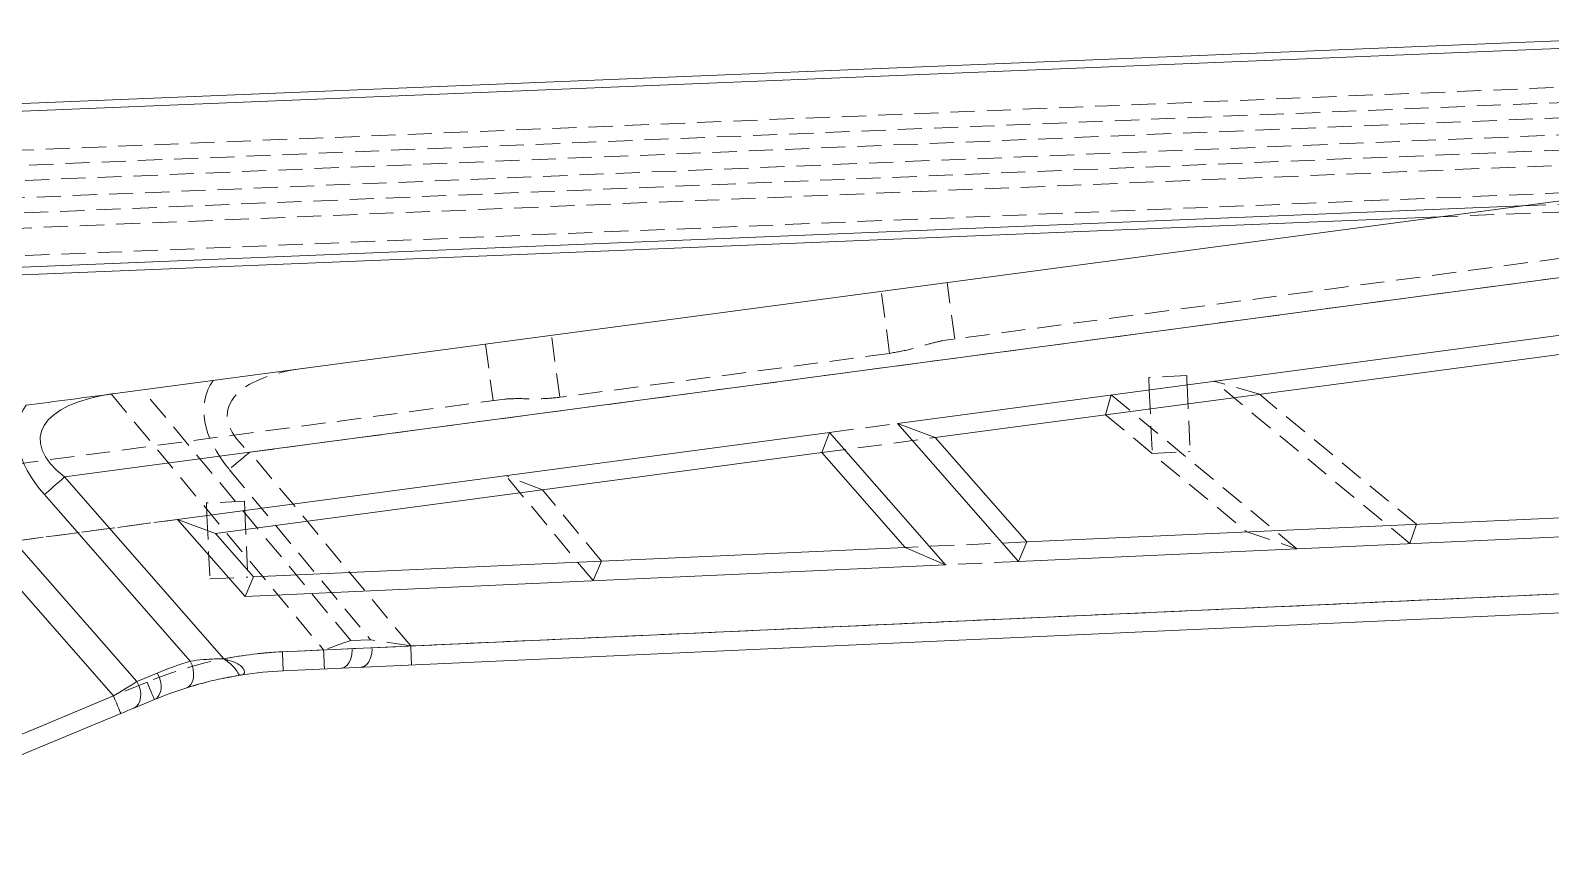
# Model space of a CAD drawing. Header units: millimetres. Extents: x 0 to 1189, y 0 to 841.
# Drawn here: x 505.3 to 585.2, y 521.9 to 565.6 of the extents above; entities that cross this region are included whole.
import ezdxf

# ---------------------------------------------------------------- set-up
doc = ezdxf.new("R2010")
doc.units = ezdxf.units.MM
doc.linetypes.add('HIDDEN', pattern=[1.905, 1.27, -0.635])

msp = doc.modelspace()

# ---------------------------------------------------------------- linework, layer by layer
at = {"color": 7, "linetype": 'Continuous', "lineweight": 15}
for p, q in [((461.535, 559.951), (599.039, 565.566)), ((599.229, 565.173), (461.904, 559.566)), ((509.743, 546.469), (633.846, 563.015)), ((634.374, 559.05), (507.085, 542.079)), ((467.811, 551.6), (583.729, 556.333)), ((579.401, 555.756), (468.262, 551.218)), ((587.708, 549.802), (550.893, 544.893)), ((586.759, 548.666), (552.875, 544.149)), ((550.893, 544.893), (557.252, 537.637)), ((552.875, 544.149), (550.893, 544.893)), ((547.321, 544.417), (513.032, 539.845)), ((546.922, 543.355), (547.321, 544.417)), ((553.415, 537.463), (547.321, 544.417)), ((552.875, 544.149), (557.687, 538.658)), ((546.922, 543.355), (515.014, 539.101)), ((551.292, 538.368), (546.922, 543.355)), ((501.089, 542.484), (510.882, 531.31)), ((509.661, 530.557), (500.036, 541.54)), ((507.085, 542.079), (515.469, 532.513)), ((513.694, 532.392), (506.022, 541.147)), ((513.032, 539.845), (516.582, 535.794)), ((515.014, 539.101), (513.032, 539.845)), ((557.687, 538.658), (587.152, 539.993)), ((515.014, 539.101), (517.017, 536.815)), ((557.252, 537.637), (588.196, 539.039)), ((517.017, 536.815), (551.292, 538.368)), ((551.292, 538.368), (553.415, 537.463)), ((557.687, 538.658), (557.252, 537.637)), ((516.582, 535.794), (553.415, 537.463)), ((517.017, 536.815), (516.582, 535.794)), ((518.539, 532.88), (590.446, 536.138)), ((590.492, 535.139), (518.584, 531.881)), ((510.882, 531.31), (511.953, 531.756)), ((515.469, 532.513), (515.689, 532.448)), ((491.196, 522.873), (509.661, 530.557)), ((511.805, 530.366), (510.734, 529.921)), ((510.045, 529.634), (491.58, 521.95))]:
    msp.add_line(p, q, dxfattribs=at)
at = {"color": 7, "linetype": 'HIDDEN', "lineweight": 0}
for p, q in [((596.825, 563.023), (463.949, 557.597)), ((463.354, 556.772), (597.485, 562.249)), ((480.26, 556.662), (598.214, 561.479)), ((598.25, 560.579), (480.296, 555.763)), ((597.587, 559.752), (463.456, 554.275)), ((464.116, 553.501), (596.993, 558.927)), ((516.829, 543.378), (634.374, 559.05)), ((597.651, 557.502), (465.042, 552.087)), ((599.406, 556.573), (579.401, 555.756)), ((583.729, 556.333), (599.564, 556.98)), ((589.716, 554.105), (553.283, 549.247)), ((550.474, 548.578), (550.039, 551.841)), ((553.905, 549.33), (553.509, 552.304)), ((533.128, 546.266), (532.693, 549.529)), ((529.223, 549.066), (529.62, 546.092)), ((550.474, 548.578), (533.128, 546.266)), ((566.126, 546.924), (566.285, 543.41)), ((569.936, 546.423), (567.537, 547.112)), ((577.848, 538.57), (567.537, 547.112)), ((530.242, 546.175), (504.266, 542.712)), ((509.535, 546.441), (520.708, 532.978)), ((522.138, 533.47), (511.19, 546.662)), ((561.835, 545.343), (562.136, 546.392)), ((562.136, 546.392), (571.903, 538.301)), ((564.136, 546.659), (564.287, 543.319)), ((578.188, 539.587), (569.936, 546.423)), ((561.835, 545.343), (569.271, 539.183)), ((547.321, 544.417), (550.893, 544.893)), ((546.922, 543.355), (552.875, 544.149)), ((525.288, 533.186), (516.829, 543.378)), ((564.287, 543.319), (566.285, 543.41)), ((515.741, 542.475), (523.175, 533.517)), ((532.22, 541.395), (530.296, 542.147)), ((534.88, 536.623), (530.296, 542.147)), ((535.332, 537.645), (532.22, 541.395)), ((499.035, 537.979), (513.032, 539.845)), ((513.032, 539.845), (499.133, 537.992)), ((514.575, 540.051), (514.726, 536.711)), ((516.565, 540.316), (516.724, 536.802)), ((569.271, 539.183), (571.903, 538.301)), ((578.188, 539.587), (577.848, 538.57)), ((557.687, 538.658), (551.292, 538.368)), ((535.332, 537.645), (534.88, 536.623)), ((557.252, 537.637), (553.415, 537.463)), ((514.726, 536.711), (516.724, 536.802)), ((602.01, 536.662), (525.288, 533.186)), ((591.104, 536.168), (518.539, 532.88)), ((523.175, 533.517), (522.138, 533.47)), ((520.708, 532.978), (518.539, 532.88)), ((511.421, 531.289), (491.196, 522.873))]:
    msp.add_line(p, q, dxfattribs=at)
at = {"color": 7, "linetype": 'HIDDEN', "lineweight": 0, "flags": 128}
for points in [[(566.104, 547.405), (565.104, 547.36), (564.106, 547.315)], [(564.136, 546.659), (564.126, 546.879), (564.116, 547.097), (564.106, 547.315)], [(566.126, 546.924), (566.119, 547.085), (566.111, 547.246), (566.104, 547.405)], [(516.829, 543.378), (516.678, 543.253), (516.529, 543.129), (516.382, 543.007), (516.24, 542.889), (516.104, 542.776), (515.974, 542.669), (515.853, 542.568), (515.741, 542.475)], [(516.543, 540.798), (515.542, 540.752), (514.545, 540.707)], [(514.575, 540.051), (514.565, 540.271), (514.555, 540.489), (514.545, 540.707)], [(516.565, 540.316), (516.557, 540.477), (516.55, 540.638), (516.543, 540.798)], [(522.138, 533.47), (521.831, 533.364), (521.482, 533.244), (521.102, 533.114), (520.708, 532.978)], [(521.639, 532.019), (521.792, 532.058), (521.933, 532.156), (522.053, 532.309), (522.144, 532.507), (522.2, 532.737), (522.218, 532.984), (522.197, 533.234), (522.138, 533.47)], [(522.676, 532.066), (522.83, 532.105), (522.971, 532.203), (523.09, 532.356), (523.181, 532.554), (523.237, 532.784), (523.255, 533.031), (523.234, 533.281), (523.175, 533.517)], [(525.288, 533.186), (524.705, 533.277), (524.144, 533.365), (523.628, 533.446), (523.175, 533.517)], [(518.584, 531.881), (518.583, 531.9), (518.58, 531.957), (518.576, 532.049), (518.571, 532.173), (518.564, 532.325), (518.556, 532.497), (518.547, 532.685), (518.539, 532.88)], [(518.584, 531.881), (518.583, 531.9), (518.58, 531.957), (518.576, 532.049), (518.571, 532.173), (518.564, 532.325), (518.556, 532.497), (518.547, 532.685), (518.539, 532.88)], [(520.753, 531.979), (520.752, 531.998), (520.75, 532.055), (520.745, 532.147), (520.74, 532.272), (520.733, 532.423), (520.725, 532.596), (520.717, 532.783), (520.708, 532.978)], [(525.288, 533.186), (525.296, 532.991), (525.305, 532.803), (525.313, 532.631), (525.32, 532.479), (525.325, 532.355), (525.329, 532.263), (525.332, 532.206), (525.333, 532.187)], [(511.805, 530.366), (511.798, 530.384), (511.776, 530.436), (511.74, 530.522), (511.693, 530.637), (511.634, 530.777), (511.568, 530.936), (511.496, 531.109), (511.421, 531.289)], [(511.805, 530.366), (511.798, 530.384), (511.776, 530.436), (511.74, 530.522), (511.693, 530.637), (511.634, 530.777), (511.568, 530.936), (511.496, 531.109), (511.421, 531.289)]]:
    msp.add_lwpolyline(points, dxfattribs=at)
at = {"color": 7, "linetype": 'Continuous', "lineweight": 15, "flags": 128}
for points in [[(506.022, 541.147), (506.131, 541.243), (506.25, 541.347), (506.376, 541.458), (506.51, 541.575), (506.649, 541.696), (506.792, 541.822), (506.938, 541.95), (507.085, 542.079)], [(518.584, 531.881), (518.583, 531.9), (518.58, 531.957), (518.576, 532.049), (518.571, 532.173), (518.564, 532.325), (518.556, 532.497), (518.547, 532.685), (518.539, 532.88)], [(511.805, 530.366), (511.937, 530.448), (512.043, 530.573), (512.118, 530.733), (512.157, 530.922), (512.16, 531.129), (512.125, 531.344), (512.055, 531.557), (511.953, 531.756)], [(513.464, 530.972), (513.604, 531.045), (513.721, 531.164), (513.807, 531.325), (513.859, 531.518), (513.873, 531.733), (513.85, 531.958), (513.789, 532.182), (513.694, 532.392)], [(509.661, 530.557), (509.998, 530.765), (510.322, 530.964), (510.62, 531.148), (510.882, 531.31)], [(510.734, 529.921), (510.866, 530.003), (510.972, 530.127), (511.047, 530.288), (511.086, 530.476), (511.089, 530.683), (511.054, 530.898), (510.984, 531.111), (510.882, 531.31)], [(510.045, 529.634), (510.038, 529.652), (510.016, 529.704), (509.98, 529.789), (509.933, 529.904), (509.874, 530.044), (509.808, 530.204), (509.736, 530.377), (509.661, 530.557)], [(510.734, 529.921), (510.586, 529.859), (510.418, 529.789), (510.235, 529.713), (510.045, 529.634)]]:
    msp.add_lwpolyline(points, dxfattribs=at)
at = {"color": 7, "linetype": 'HIDDEN', "lineweight": 0}
for radius, start, end in [(21, 92.59438, 112.59438), (21, 92.59438, 112.59438), (20, 98.77542, 107.53356)]:
    msp.add_arc((519.489, 511.901), radius, start, end, dxfattribs=at)
at = {"color": 7, "linetype": 'Continuous', "lineweight": 15}
for centre, radius, start, end in [((519.489, 511.901), 21, 92.59438, 101.03752), ((520.021, 512.367), 21, 107.53356, 112.59438), ((532.818, 515.81), 23.879, 135.83273, 136.0362), ((519.489, 511.901), 20, 92.59438, 98.77542), ((519.489, 511.901), 20, 107.53356, 112.59438), ((519.489, 511.901), 20, 98.77542, 99.007)]:
    msp.add_arc(centre, radius, start, end, dxfattribs=at)
at = {"color": 7, "linetype": 'HIDDEN', "lineweight": 0}
for centre, major_axis, ratio, start_param, end_param in [((523.849, 544.314), (8.196, -1.205), 0.412822, 2.176705, 3.747502), ((522.761, 543.411), (8.162, -3.192), 0.553241, 3.013082, 3.926991)]:
    msp.add_ellipse(centre, major_axis=major_axis, ratio=ratio, start_param=start_param, end_param=end_param, dxfattribs=at)
at = {"color": 7, "linetype": 'Continuous', "lineweight": 15}
for centre, major_axis, ratio, start_param, end_param in [((514.229, 543.031), (8.421, -1.216), 0.398205, 2.18892, 3.759716), ((513.165, 542.099), (8.41, -3.159), 0.535791, 3.004305, 3.926991)]:
    msp.add_ellipse(centre, major_axis=major_axis, ratio=ratio, start_param=start_param, end_param=end_param, dxfattribs=at)
at = {"color": 7, "linetype": 'HIDDEN', "lineweight": 0}
for points, knots in [([(550.474, 548.578), (550.851, 548.644), (551.604, 548.775), (552.582, 549.096), (553.054, 549.198), (553.283, 549.247)], [0, 0, 0, 0, 0.339854, 0.678972, 1, 1, 1, 1]), ([(530.242, 546.175), (530.491, 546.187), (530.989, 546.212), (532.028, 546.161), (532.767, 546.231), (533.128, 546.266)], [0, 0, 0, 0, 0.339541, 0.678009, 1, 1, 1, 1])]:
    msp.add_open_spline(points, degree=3, knots=knots, dxfattribs=at)
at = {"color": 7, "linetype": 'Continuous', "lineweight": 15}
for points, knots in [([(509.743, 546.469), (509.736, 546.468), (508.947, 546.362), (507.287, 546.141), (505.827, 545.947), (505.066, 545.845)], [0, 0, 0, 0, 0.004304, 0.480748, 1, 1, 1, 1]), ([(513.694, 532.392), (513.915, 532.419), (514.364, 532.474), (515.003, 532.509), (515.373, 532.512), (515.469, 532.513)], [0, 0, 0, 0, 0.416818, 0.849163, 1, 1, 1, 1]), ([(515.469, 532.513), (515.472, 532.51), (515.524, 532.466), (515.579, 532.426), (515.63, 532.387)], [0, 0, 0, 0, 0.05974, 1, 1, 1, 1]), ([(515.63, 532.387), (515.739, 532.302), (515.921, 532.159), (516.11, 531.933), (516.21, 531.768), (516.252, 531.682), (516.286, 531.653), (516.313, 531.648), (516.346, 531.653), (516.358, 531.655)], [0, 0, 0, 0, 0.27014, 0.454028, 0.638482, 0.817941, 0.901526, 0.962874, 1, 1, 1, 1]), ([(515.689, 532.448), (515.842, 532.401), (516.099, 532.322), (516.325, 532.166), (516.449, 532.044), (516.503, 531.969), (516.546, 531.861), (516.549, 531.796), (516.521, 531.706), (516.477, 531.674), (516.438, 531.667), (516.438, 531.667)], [0, 0, 0, 0, 0.263013, 0.440486, 0.462129, 0.592254, 0.627384, 0.755608, 0.793174, 0.997323, 1, 1, 1, 1]), ([(516.358, 531.655), (516.008, 531.594), (515.312, 531.472), (514.276, 531.219), (513.736, 531.055), (513.464, 530.972)], [0, 0, 0, 0, 0.3348263, 0.6649579, 1, 1, 1, 1])]:
    msp.add_open_spline(points, degree=3, knots=knots, dxfattribs=at)

doc.saveas('drawing.dxf')
